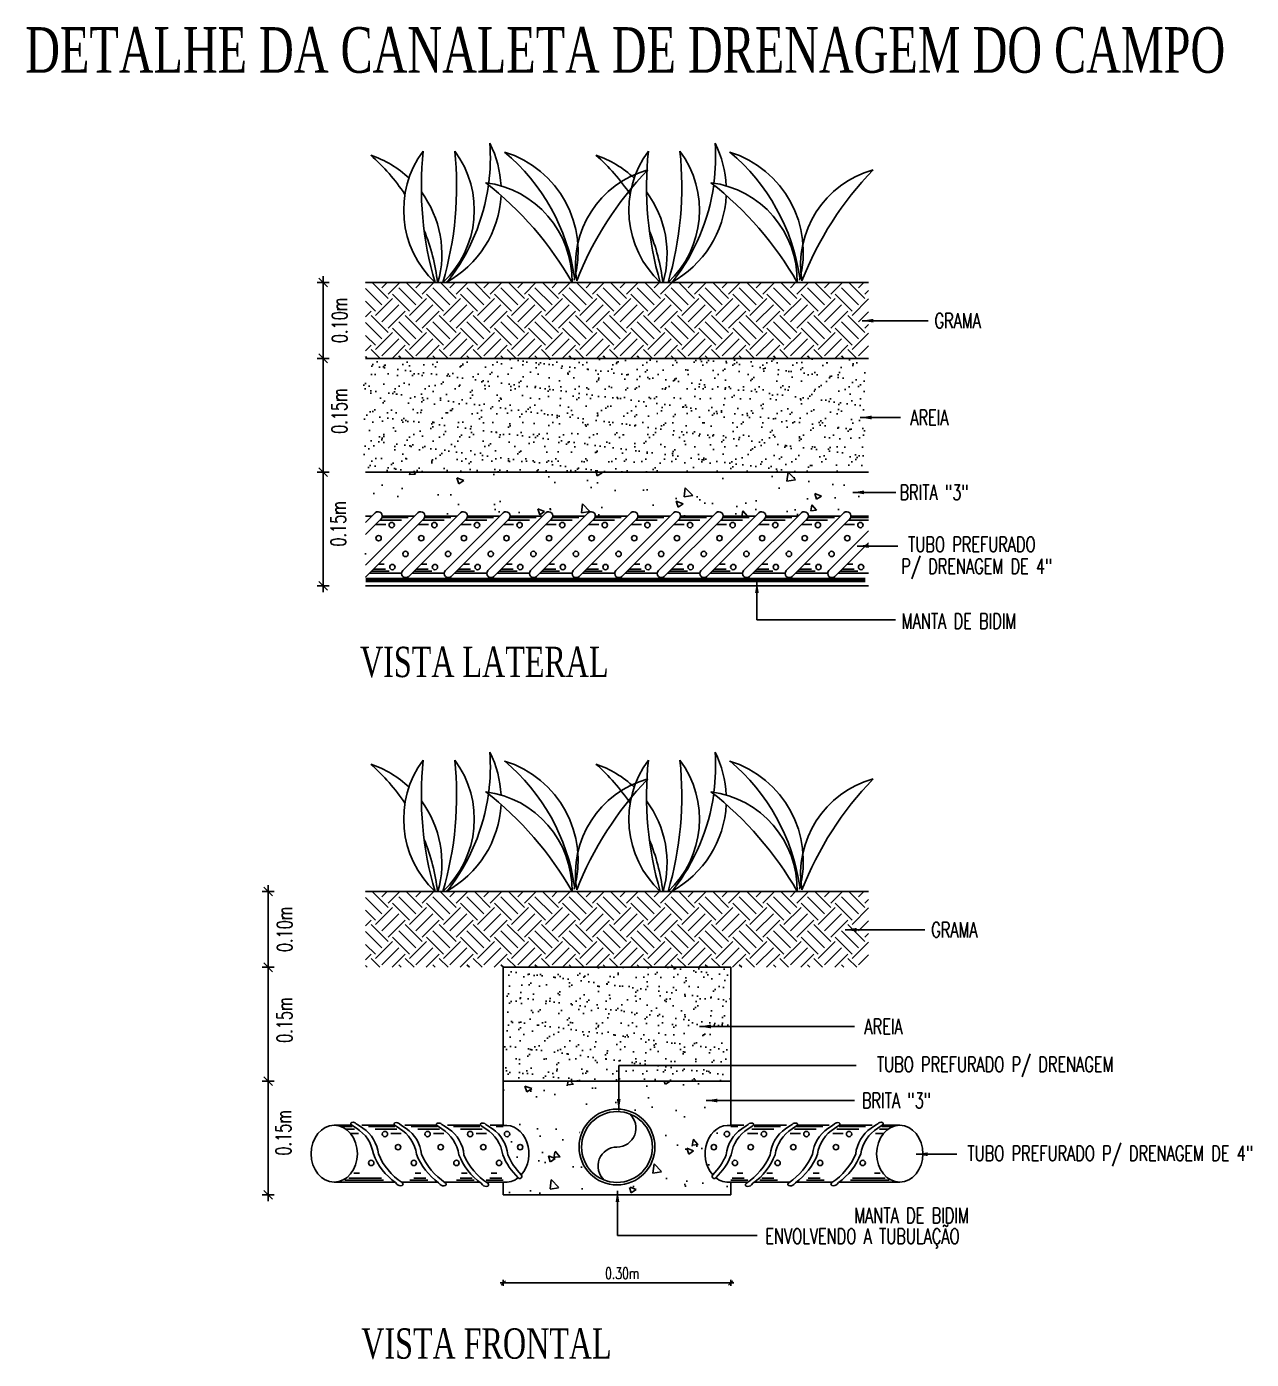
# Model space of a CAD drawing. Header units: inches. Extents: x 542650 to 544515, y 9574150 to 9574595.
# Drawn here: x 542686.03 to 542702.18, y 9574540.07 to 9574557.64 of the extents above; entities that cross this region are included whole.
import ezdxf

# ---------------------------------------------------------------- set-up
doc = ezdxf.new("R2010")
doc.units = ezdxf.units.IN
doc.header["$MEASUREMENT"] = 0
for name, color, linetype in [('AP', 3, 'Continuous'), ('I-ARQ', 8, 'Continuous'), ('I-NORMO_INST', 4, 'Continuous'), ('I-PLUVIAL', 90, 'Continuous')]:
    doc.layers.add(name, color=color, linetype=linetype)
doc.styles.add('100', font='ROMANS.SHX', dxfattribs={"width": 0.7, "height": 0.2})
doc.styles.add('75', font='ROMANS.SHX', dxfattribs={"width": 0.7, "height": 0.15})
doc.styles.add('ROMANS', font='romans', dxfattribs={"height": 0.2})
doc.styles.add('TITULO', font='times.ttf')
doc.dimstyles.new('100', dxfattribs={"dimtxt": 0.2, "dimasz": 0.04, "dimexe": 0.18, "dimexo": 0.06, "dimgap": 0.05, "dimtad": 1, "dimzin": 0, "dimdsep": 46, "dimtxsty": '100', "dimblk1": 'CRUZ', "dimblk2": 'CRUZ', "dimsah": 1, "dimcen": 0.09, "dimse1": 1, "dimse2": 1, "dimclrt": 253, "dimadec": 0, "dimazin": 0, "dimtfac": 1, "dimtix": 1, "dimtmove": 2, "dimatfit": 3, "dimldrblk": 'CRUZ', "dimfxl": 0.18, "dimtolj": 1, "dimtzin": 0, "dimarcsym": 0})
doc.dimstyles.new('75', dxfattribs={"dimscale": 0.5, "dimtxt": 0.15, "dimasz": 0.04, "dimexe": 0.18, "dimexo": 0.06, "dimgap": 0.04, "dimtad": 1, "dimzin": 0, "dimdsep": 46, "dimtxsty": '75', "dimblk1": 'CRUZ', "dimblk2": 'CRUZ', "dimsah": 1, "dimcen": 0.09, "dimse1": 1, "dimse2": 1, "dimclrt": 253, "dimadec": 0, "dimazin": 0, "dimtfac": 1, "dimtix": 1, "dimtmove": 2, "dimatfit": 3, "dimldrblk": 'CRUZ', "dimfxl": 1, "dimtolj": 1, "dimtzin": 0, "dimarcsym": 0})
doc.dimstyles.new('CHAMSETA_75', dxfattribs={"dimtxt": 0.18, "dimasz": 0.15, "dimexe": 0.18, "dimexo": 0.0625, "dimgap": 0.09, "dimtad": 0, "dimtih": 1, "dimtoh": 1, "dimdec": 4, "dimzin": 0, "dimdsep": 46, "dimtxsty": 'Standard', "dimcen": 0.09, "dimadec": 0, "dimazin": 0, "dimtfac": 1, "dimtdec": 4, "dimtofl": 0, "dimtmove": 0, "dimatfit": 3, "dimfxl": 1, "dimtolj": 1, "dimtzin": 0, "dimarcsym": 0})

# ---------------------------------------------------------------- blocks, each defined once
blk = doc.blocks.new('*U16')
at = {"color": 2}
blk.add_wipeout([(0.5018, 0.0527), (0.5301, 0.0443), (0.5499, 0.0231), (0.5548, -0.0031), (0.5453, -0.0309), (0.5243, -0.0482), (0.5018, -0.0525), (0.4728, -0.0445), (0.4527, -0.0195), (0.4493, 0.0012), (0.4558, 0.0231), (0.4737, 0.045)], dxfattribs=at)
blk.add_circle((0.502, 0), 0.05)
at = {"color": 8, "ltscale": 0.01}
blk.add_circle((0.502, 0), 0.0467, dxfattribs=at)
for centre, start, end in [((0.502, 0.025), 132.0789, 270), ((0.502, -0.025), 312.0789, 90)]:
    blk.add_arc(centre, 0.025, start, end, dxfattribs=at)
blk = doc.blocks.new('CRUZ')
for p, q in [((-2.04, 0), (2.04, 0)), ((-1.44, -1.44), (1.44, 1.44)), ((0, 1.97), (0, -1.97))]:
    blk.add_line(p, q)
blk = doc.blocks.new('*D86')
at = {"layer": 'I-NORMO_INST', "color": 0, "lineweight": -2}
blk.add_line((542695.296, 9574541.082), (542692.336, 9574541.082), dxfattribs=at)
at = {"layer": 'I-NORMO_INST', "color": 0, "lineweight": -2, "xscale": 0.02, "yscale": 0.02, "zscale": 0.02, "rotation": 180}
blk.add_blockref('CRUZ', (542692.316, 9574541.082), dxfattribs=at)
at = {"layer": 'I-NORMO_INST', "color": 0, "lineweight": -2, "xscale": 0.02, "yscale": 0.02, "zscale": 0.02}
blk.add_blockref('CRUZ', (542695.316, 9574541.082), dxfattribs=at)
at = {"layer": 'I-NORMO_INST', "color": 4, "insert": (542693.883, 9574541.209), "char_height": 0.15, "attachment_point": 5, "style": '75'}
blk.add_mtext('\\A1;0.30m', dxfattribs=at)
blk = doc.blocks.new('*D87')
at = {"layer": 'I-NORMO_INST', "color": 0, "lineweight": -2}
blk.add_line((542689.216, 9574543.703), (542689.216, 9574542.283), dxfattribs=at)
at = {"layer": 'I-NORMO_INST', "color": 0, "lineweight": -2, "xscale": 0.04, "yscale": 0.04, "zscale": 0.04}
for p, rotation in [((542689.216, 9574543.743), 90), ((542689.216, 9574542.243), 270)]:
    blk.add_blockref('CRUZ', p, dxfattribs=dict(at, rotation=rotation))
at = {"layer": 'I-NORMO_INST', "color": 4, "insert": (542689.418, 9574543.06), "char_height": 0.2, "attachment_point": 5, "rotation": 90, "style": '100'}
blk.add_mtext('\\A1;0.15m', dxfattribs=at)
blk = doc.blocks.new('*D88')
at = {"layer": 'I-NORMO_INST', "color": 0, "lineweight": -2}
blk.add_line((542689.216, 9574545.203), (542689.216, 9574543.783), dxfattribs=at)
at = {"layer": 'I-NORMO_INST', "color": 0, "lineweight": -2, "xscale": 0.04, "yscale": 0.04, "zscale": 0.04}
for p, rotation in [((542689.216, 9574545.243), 90), ((542689.216, 9574543.743), 270)]:
    blk.add_blockref('CRUZ', p, dxfattribs=dict(at, rotation=rotation))
at = {"layer": 'I-NORMO_INST', "color": 4, "insert": (542689.432, 9574544.547), "char_height": 0.2, "attachment_point": 5, "rotation": 90, "style": '100'}
blk.add_mtext('\\A1;0.15m', dxfattribs=at)
blk = doc.blocks.new('*U13')
at = {"style": 'TITULO', "width": 0.7}
blk.add_attdef('LNOME', (0.00006, 0.003), '', height=0.006, dxfattribs=at)
blk = doc.blocks.new('*D89')
at = {"layer": 'I-NORMO_INST', "color": 0, "lineweight": -2}
blk.add_line((542689.216, 9574546.203), (542689.216, 9574545.283), dxfattribs=at)
at = {"layer": 'I-NORMO_INST', "color": 0, "lineweight": -2, "xscale": 0.04, "yscale": 0.04, "zscale": 0.04}
for p, rotation in [((542689.216, 9574546.243), 90), ((542689.216, 9574545.243), 270)]:
    blk.add_blockref('CRUZ', p, dxfattribs=dict(at, rotation=rotation))
at = {"layer": 'I-NORMO_INST', "color": 4, "insert": (542689.434, 9574545.744), "char_height": 0.2, "attachment_point": 5, "rotation": 90, "style": '100'}
blk.add_mtext('\\A1;0.10m', dxfattribs=at)
blk = doc.blocks.new('*D90')
at = {"layer": 'I-NORMO_INST', "color": 0, "lineweight": -2}
blk.add_line((542689.94, 9574551.731), (542689.94, 9574550.311), dxfattribs=at)
at = {"layer": 'I-NORMO_INST', "color": 0, "lineweight": -2, "xscale": 0.04, "yscale": 0.04, "zscale": 0.04}
for p, rotation in [((542689.94, 9574551.771), 90), ((542689.94, 9574550.271), 270)]:
    blk.add_blockref('CRUZ', p, dxfattribs=dict(at, rotation=rotation))
at = {"layer": 'I-NORMO_INST', "color": 4, "insert": (542690.142, 9574551.088), "char_height": 0.2, "attachment_point": 5, "rotation": 90, "style": '100'}
blk.add_mtext('\\A1;0.15m', dxfattribs=at)
blk = doc.blocks.new('*D91')
at = {"layer": 'I-NORMO_INST', "color": 0, "lineweight": -2}
blk.add_line((542689.94, 9574553.231), (542689.94, 9574551.811), dxfattribs=at)
at = {"layer": 'I-NORMO_INST', "color": 0, "lineweight": -2, "xscale": 0.04, "yscale": 0.04, "zscale": 0.04}
for p, rotation in [((542689.94, 9574553.271), 90), ((542689.94, 9574551.771), 270)]:
    blk.add_blockref('CRUZ', p, dxfattribs=dict(at, rotation=rotation))
at = {"layer": 'I-NORMO_INST', "color": 4, "insert": (542690.156, 9574552.575), "char_height": 0.2, "attachment_point": 5, "rotation": 90, "style": '100'}
blk.add_mtext('\\A1;0.15m', dxfattribs=at)
blk = doc.blocks.new('*D92')
at = {"layer": 'I-NORMO_INST', "color": 0, "lineweight": -2}
blk.add_line((542689.94, 9574554.231), (542689.94, 9574553.311), dxfattribs=at)
at = {"layer": 'I-NORMO_INST', "color": 0, "lineweight": -2, "xscale": 0.04, "yscale": 0.04, "zscale": 0.04}
for p, rotation in [((542689.94, 9574554.271), 90), ((542689.94, 9574553.271), 270)]:
    blk.add_blockref('CRUZ', p, dxfattribs=dict(at, rotation=rotation))
at = {"layer": 'I-NORMO_INST', "color": 4, "insert": (542690.159, 9574553.772), "char_height": 0.2, "attachment_point": 5, "rotation": 90, "style": '100'}
blk.add_mtext('\\A1;0.10m', dxfattribs=at)

msp = doc.modelspace()

# ---------------------------------------------------------------- hatches: boundary and pattern name
h = msp.add_hatch()
h.set_pattern_fill('AR-SAND', color=8, scale=0.005, style=0)
h.set_pattern_definition([(142.5, (542908.20057, 9574474.86667), (0.00800016, 0.24470662), [0, -0.19304, 0, -0.2159, 0, -0.206375]), (172.5, (542908.20057, 9574474.86667), (-0.22476164, 0.35841255), [0, -0.10414, 0, -0.17399, 0, -0.066675]), (212.5, (542908.35678, 9574474.86667), (-0.39549619, 0.0007186), [0, -0.0635, 0, -0.2286, 0, -0.29845]), (222.5, (542908.35678, 9574474.86667), (-0.38177823, 0.11146466), [0, -0.03175, 0, -0.14986, 0, -0.17145])])
h.paths.add_polyline_path([(542690.466, 9574553.271), (542697.099, 9574553.271), (542697.099, 9574551.771), (542690.466, 9574551.771)])
h = msp.add_hatch()
h.set_pattern_fill('AR-CONC', color=8, scale=0.005, style=0)
h.set_pattern_definition([(130, (542908.2006, 9574474.8667), (-0.9109233, -0.0796954), [0.09525, -1.04775]), (185, (542908.2006, 9574474.8667), (0.176214, 0.9552832), [0.0762, -0.8382]), (79.549, (542908.1247, 9574474.86), (-0.7347125, 0.8755834), [0.08095, -0.89045]), (133.8158, (542908.2006, 9574475.1207), (-1.355395, -0.2102116), [0.142875, -1.571625]), (83.3644, (542908.0876, 9574475.1032), (-1.187021, 1.237128), [0.121425, -1.335675]), (188.816, (542908.2006, 9574475.1207), (-1.187023, 1.237126), [0.1143, -1.2573]), (159, (542908.0736, 9574475.0572), (-0.7580744, -0.5113276), [0.09525, -1.04775]), (214, (542908.0736, 9574475.0572), (-0.30901, 0.92094), [0.0762, -0.8382]), (108.5486, (542908.0104, 9574475.0146), (-1.0670825, 0.4096143), [0.08095, -0.89045]), (142.5, (542908.20057, 9574474.86667), (-0.015443, 0.4227752), [0, -0.82804, 0, -0.8509, 0, -0.841375]), (172.5, (542908.20057, 9574474.86667), (-0.3340983, 0.5009029), [0, -0.48514, 0, -0.80899, 0, -0.320675]), (212.5, (542908.48378, 9574474.86667), (-0.677953, -0.0286437), [0, -0.3175, 0, -0.9906, 0, -1.31445]), (222.5, (542908.6108, 9574474.8667), (-0.7406459, 0.1271325), [0, -0.41275, 0, -0.65786, 0, -0.93345])])
h.paths.add_polyline_path([(542690.466, 9574551.771), (542697.099, 9574551.771), (542697.099, 9574551.189), (542696.901, 9574551.189, 0.716261), (542696.806, 9574551.231), (542696.763, 9574551.189), (542696.339, 9574551.189, 0.716261), (542696.244, 9574551.231), (542696.201, 9574551.189), (542695.778, 9574551.189, 0.716261), (542695.682, 9574551.231), (542695.639, 9574551.189), (542695.216, 9574551.189, 0.716261), (542695.12, 9574551.231), (542695.078, 9574551.189), (542694.654, 9574551.189, 0.716261), (542694.558, 9574551.231), (542694.516, 9574551.189), (542694.092, 9574551.189, 0.716261), (542693.996, 9574551.231), (542693.954, 9574551.189), (542693.53, 9574551.189, 0.716261), (542693.435, 9574551.231), (542693.392, 9574551.189), (542692.968, 9574551.189, 0.716261), (542692.873, 9574551.231), (542692.83, 9574551.189), (542692.407, 9574551.189, 0.716261), (542692.311, 9574551.231), (542692.268, 9574551.189), (542691.845, 9574551.189, 0.716261), (542691.749, 9574551.231), (542691.707, 9574551.189), (542691.283, 9574551.189, 0.716261), (542691.187, 9574551.231), (542691.145, 9574551.189), (542690.721, 9574551.189, 0.716261), (542690.625, 9574551.231), (542690.583, 9574551.189), (542690.466, 9574551.189)])
h = msp.add_hatch()
h.set_pattern_fill('AR-SAND', color=8, scale=0.005, style=0)
h.set_pattern_definition([(142.5, (544574.83089, 9573705.4809), (0.008000156, 0.244706619), [0, -0.19304, 0, -0.2159, 0, -0.206375]), (172.5, (544574.8309, 9573705.4809), (-0.22476164, 0.35841255), [0, -0.10414, 0, -0.17399, 0, -0.066675]), (212.5, (544574.9871, 9573705.4809), (-0.395496185, 0.000718592), [0, -0.0635, 0, -0.2286, 0, -0.29845]), (222.5, (544574.9871, 9573705.4809), (-0.381778226, 0.11146466), [0, -0.03175, 0, -0.14986, 0, -0.17145])])
h.paths.add_polyline_path([(542692.316, 9574545.243), (542695.316, 9574545.243), (542695.316, 9574543.743), (542692.316, 9574543.743)])
h = msp.add_hatch()
h.set_pattern_fill('AR-CONC', color=8, scale=0.005, style=0)
h.set_pattern_definition([(130, (544574.8309, 9573705.4809), (-0.91092334, -0.07969543), [0.09525, -1.04775]), (185, (544574.8309, 9573705.4809), (0.17621413, 0.9552832), [0.0762, -0.8382]), (79.549, (544574.755, 9573705.47425), (-0.7347125, 0.87558344), [0.08095, -0.89045]), (133.8158, (544574.8309, 9573705.7349), (-1.3553952, -0.21021164), [0.142875, -1.571625]), (83.3644, (544574.718, 9573705.7174), (-1.1870212, 1.2371278), [0.121425, -1.335675]), (188.816, (544574.8309, 9573705.7349), (-1.187023, 1.2371256), [0.1143, -1.2573]), (159, (544574.7039, 9573705.6714), (-0.7580744, -0.5113276), [0.09525, -1.04775]), (214, (544574.7039, 9573705.6714), (-0.30901014, 0.92093983), [0.0762, -0.8382]), (108.5486, (544574.6407, 9573705.6288), (-1.06708245, 0.4096143), [0.08095, -0.89045]), (142.5, (544574.8309, 9573705.4809), (-0.015443016, 0.422775194), [0, -0.82804, 0, -0.8509, 0, -0.841375]), (172.5, (544574.8309, 9573705.4809), (-0.33409831, 0.50090287), [0, -0.48514, 0, -0.80899, 0, -0.320675]), (212.5, (544575.1141, 9573705.4809), (-0.677952976, -0.02864372), [0, -0.3175, 0, -0.9906, 0, -1.31445]), (222.5, (544575.2411, 9573705.4809), (-0.7406459, 0.12713246), [0, -0.41275, 0, -0.65786, 0, -0.93345])])
h.paths.add_polyline_path([(542692.316, 9574543.743), (542695.316, 9574543.743), (542695.316, 9574542.243), (542692.316, 9574542.243)])
h.paths.add_polyline_path([(542693.316, 9574542.811, 1), (542694.316, 9574542.811, 1)], flags=16)
h.paths.add_polyline_path([(542693.35, 9574542.811, 1), (542694.283, 9574542.811, 1)], flags=0)
at = {"layer": 'I-PLUVIAL'}
h = msp.add_hatch(dxfattribs=at)
h.set_pattern_fill('EARTH', color=8, scale=0.05, angle=45, style=0)
h.set_pattern_definition([(135, (542894.4815, 9574474.86667), (-3e-17, 0.4490128), [0.3175, -0.3175]), (135, (542894.5657, 9574474.95086), (-3e-17, 0.4490128), [0.3175, -0.3175]), (135, (542894.6499, 9574475.03505), (-3e-17, 0.4490128), [0.3175, -0.3175]), (45, (542894.6499, 9574475.09118), (0.4490128, 3e-17), [0.3175, -0.3175]), (45, (542894.5657, 9574475.17537), (0.4490128, 3e-17), [0.3175, -0.3175]), (45, (542894.4815, 9574475.25956), (0.4490128, 3e-17), [0.3175, -0.3175])])
h.paths.add_polyline_path([(542690.5, 9574554.271), (542690.5, 9574553.271), (542697.133, 9574553.271), (542697.133, 9574554.271)])
h = msp.add_hatch(dxfattribs=at)
h.set_pattern_fill('EARTH', color=8, scale=0.05, angle=45, style=0)
h.set_pattern_definition([(135, (542894.4815, 9574466.83814), (-3e-17, 0.4490128), [0.3175, -0.3175]), (135, (542894.5657, 9574466.92233), (-3e-17, 0.4490128), [0.3175, -0.3175]), (135, (542894.6499, 9574467.00652), (-3e-17, 0.4490128), [0.3175, -0.3175]), (45, (542894.6499, 9574467.06265), (0.4490128, 3e-17), [0.3175, -0.3175]), (45, (542894.5657, 9574467.14684), (0.4490128, 3e-17), [0.3175, -0.3175]), (45, (542894.4815, 9574467.23103), (0.4490128, 3e-17), [0.3175, -0.3175])])
h.paths.add_polyline_path([(542690.5, 9574546.243), (542690.5, 9574545.243), (542697.133, 9574545.243), (542697.133, 9574546.243)])

# ---------------------------------------------------------------- linework, layer by layer
at = {"color": 8}
for centre, radius, start, end in [((542692.308, 9574555.225), 1.305, 143.3797, 226.9604), ((542695.669, 9574555.529), 4.433, 173.8591, 196.481), ((542687.268, 9574555.529), 4.433, 343.519, 6.1409), ((542690.629, 9574555.225), 1.305, 313.0396, 36.6203), ((542689.486, 9574555.921), 2.66, 352.6342, 3.9816), ((542690.913, 9574555.484), 1.375, 2.4645, 26.8741), ((542691.929, 9574554.676), 1.375, 344.1687, 72.9348), ((542690.624, 9574553.952), 2.66, 8.2854, 50.0422), ((542695.278, 9574555.225), 1.305, 143.3797, 226.9604), ((542698.638, 9574555.529), 4.433, 173.8591, 196.481), ((542690.238, 9574555.529), 4.433, 343.519, 6.1409), ((542693.599, 9574555.225), 1.305, 313.0396, 36.6203), ((542692.456, 9574555.921), 2.66, 352.6342, 3.9816), ((542693.883, 9574555.484), 1.375, 2.4645, 26.8741), ((542694.898, 9574554.676), 1.375, 344.1687, 72.9348), ((542693.594, 9574553.952), 2.66, 8.2854, 50.0422), ((542688.809, 9574553.954), 2.66, 33.7797, 48.6037), ((542690.132, 9574554.645), 1.375, 46.7666, 71.4963), ((542691.779, 9574553.954), 2.66, 33.7797, 48.6037), ((542693.101, 9574554.645), 1.375, 46.7666, 71.4963), ((542694.573, 9574554.498), 1.305, 105.5305, 189.1111), ((542697.413, 9574552.676), 4.433, 136.0098, 158.6317), ((542697.542, 9574554.498), 1.305, 105.5305, 189.1111), ((542700.383, 9574552.676), 4.433, 136.0098, 158.6317), ((542690.132, 9574554.645), 1.375, 344.213, 36.5835), ((542689.486, 9574555.921), 2.66, 322.2247, 352.1373), ((542689.368, 9574552.083), 4.433, 29.5797, 52.2015), ((542691.918, 9574554.292), 1.305, 359.1003, 82.6809), ((542693.101, 9574554.645), 1.375, 344.213, 36.5835), ((542692.456, 9574555.921), 2.66, 322.2247, 352.1373), ((542692.337, 9574552.083), 4.433, 29.5797, 52.2015), ((542694.888, 9574554.292), 1.305, 359.1003, 82.6809), ((542690.913, 9574555.484), 1.375, 298.108, 357.2977), ((542693.883, 9574555.484), 1.375, 298.108, 357.2977), ((542688.809, 9574553.954), 2.66, 6.8469, 22.175), ((542691.779, 9574553.954), 2.66, 6.8469, 22.175), ((542689.486, 9574547.893), 2.66, 352.6342, 3.9816), ((542690.913, 9574547.456), 1.375, 2.4645, 26.8741), ((542692.456, 9574547.893), 2.66, 352.6342, 3.9816), ((542693.883, 9574547.456), 1.375, 2.4645, 26.8741), ((542688.809, 9574545.926), 2.66, 33.7797, 48.6037), ((542690.132, 9574546.617), 1.375, 46.7666, 71.4963), ((542692.308, 9574547.196), 1.305, 143.3797, 226.9604), ((542695.669, 9574547.5), 4.433, 173.8591, 196.481), ((542687.268, 9574547.5), 4.433, 343.519, 6.1409), ((542690.629, 9574547.196), 1.305, 313.0396, 36.6203), ((542691.929, 9574546.648), 1.375, 344.1687, 72.9348), ((542690.624, 9574545.924), 2.66, 8.2854, 50.0422), ((542691.779, 9574545.926), 2.66, 33.7797, 48.6037), ((542693.101, 9574546.617), 1.375, 46.7666, 71.4963), ((542695.278, 9574547.196), 1.305, 143.3797, 226.9604), ((542698.638, 9574547.5), 4.433, 173.8591, 196.481), ((542690.238, 9574547.5), 4.433, 343.519, 6.1409), ((542693.599, 9574547.196), 1.305, 313.0396, 36.6203), ((542694.898, 9574546.648), 1.375, 344.1687, 72.9348), ((542693.594, 9574545.924), 2.66, 8.2854, 50.0422), ((542694.573, 9574546.469), 1.305, 105.5305, 189.1111), ((542697.413, 9574544.647), 4.433, 136.0098, 158.6317), ((542697.542, 9574546.469), 1.305, 105.5305, 189.1111), ((542700.383, 9574544.647), 4.433, 136.0098, 158.6317), ((542689.486, 9574547.893), 2.66, 322.2247, 352.1373), ((542689.368, 9574544.054), 4.433, 29.5797, 52.2015), ((542691.918, 9574546.263), 1.305, 359.1003, 82.6809), ((542692.456, 9574547.893), 2.66, 322.2247, 352.1373), ((542692.337, 9574544.054), 4.433, 29.5797, 52.2015), ((542694.888, 9574546.263), 1.305, 359.1003, 82.6809), ((542690.132, 9574546.617), 1.375, 344.213, 36.5835), ((542690.913, 9574547.456), 1.375, 298.108, 357.2977), ((542693.101, 9574546.617), 1.375, 344.213, 36.5835), ((542693.883, 9574547.456), 1.375, 298.108, 357.2977), ((542688.809, 9574545.926), 2.66, 6.8469, 22.175), ((542691.779, 9574545.926), 2.66, 6.8469, 22.175)]:
    msp.add_arc(centre, radius, start, end, dxfattribs=at)
at = {"layer": 'AP'}
for p, q in [((542690.5, 9574551.189), (542690.583, 9574551.189)), ((542690.721, 9574551.189), (542691.145, 9574551.189)), ((542691.283, 9574551.189), (542691.707, 9574551.189)), ((542691.845, 9574551.189), (542692.268, 9574551.189)), ((542692.407, 9574551.189), (542692.83, 9574551.189)), ((542692.968, 9574551.189), (542693.392, 9574551.189)), ((542693.53, 9574551.189), (542693.954, 9574551.189)), ((542694.092, 9574551.189), (542694.516, 9574551.189)), ((542694.654, 9574551.189), (542695.078, 9574551.189)), ((542695.216, 9574551.189), (542695.639, 9574551.189)), ((542695.778, 9574551.189), (542696.201, 9574551.189)), ((542696.339, 9574551.189), (542696.763, 9574551.189)), ((542696.901, 9574551.189), (542697.133, 9574551.189)), ((542690.551, 9574550.439), (542690.976, 9574550.439)), ((542691.113, 9574550.439), (542691.538, 9574550.439)), ((542691.675, 9574550.439), (542692.1, 9574550.439)), ((542692.237, 9574550.439), (542692.662, 9574550.439)), ((542692.798, 9574550.439), (542693.224, 9574550.439)), ((542693.36, 9574550.439), (542693.785, 9574550.439)), ((542693.922, 9574550.439), (542694.347, 9574550.439)), ((542694.484, 9574550.439), (542694.909, 9574550.439)), ((542694.905, 9574550.439), (542694.909, 9574550.439)), ((542695.046, 9574550.439), (542695.471, 9574550.439)), ((542695.607, 9574550.439), (542696.033, 9574550.439)), ((542696.169, 9574550.439), (542696.594, 9574550.439)), ((542696.731, 9574550.439), (542697.133, 9574550.439)), ((542690.32, 9574543.16), (542690.088, 9574543.16)), ((542690.882, 9574543.16), (542690.451, 9574543.16)), ((542691.443, 9574543.16), (542691.02, 9574543.16)), ((542692.005, 9574543.16), (542691.581, 9574543.16)), ((542692.316, 9574543.16), (542692.143, 9574543.16)), ((542695.316, 9574543.16), (542695.489, 9574543.16)), ((542695.627, 9574543.16), (542696.051, 9574543.16)), ((542696.189, 9574543.16), (542696.613, 9574543.16)), ((542696.751, 9574543.16), (542697.182, 9574543.16)), ((542697.313, 9574543.16), (542697.544, 9574543.16)), ((542690.889, 9574542.41), (542690.088, 9574542.41)), ((542691.454, 9574542.41), (542690.981, 9574542.41)), ((542692.005, 9574542.41), (542691.535, 9574542.41)), ((542692.316, 9574542.41), (542692.095, 9574542.41)), ((542692.315, 9574542.41), (542692.312, 9574542.41)), ((542695.316, 9574542.41), (542695.537, 9574542.41)), ((542695.317, 9574542.41), (542695.321, 9574542.41)), ((542695.628, 9574542.41), (542696.097, 9574542.41)), ((542696.179, 9574542.41), (542696.652, 9574542.41)), ((542696.744, 9574542.41), (542697.544, 9574542.41))]:
    msp.add_line(p, q, dxfattribs=at)
at = {"layer": 'I-ARQ', "color": 253}
for p, q in [((542691.19, 9574551.234), (542690.5, 9574550.544)), ((542690.629, 9574551.234), (542690.5, 9574551.106)), ((542691.752, 9574551.234), (542690.991, 9574550.473)), ((542692.314, 9574551.234), (542691.553, 9574550.473)), ((542692.876, 9574551.234), (542692.114, 9574550.473)), ((542693.438, 9574551.234), (542692.676, 9574550.473)), ((542694, 9574551.234), (542693.238, 9574550.473)), ((542694.561, 9574551.234), (542693.8, 9574550.473)), ((542695.123, 9574551.234), (542694.362, 9574550.473)), ((542695.685, 9574551.234), (542694.924, 9574550.473)), ((542696.247, 9574551.234), (542695.485, 9574550.473)), ((542696.809, 9574551.234), (542696.047, 9574550.473)), ((542690.707, 9574551.156), (542690.5, 9574550.949)), ((542691.269, 9574551.156), (542690.507, 9574550.395)), ((542690.633, 9574551.082), (542690.768, 9574551.082)), ((542690.687, 9574551.137), (542690.976, 9574551.137)), ((542690.717, 9574551.173), (542691.064, 9574551.173)), ((542691.83, 9574551.156), (542691.069, 9574550.395)), ((542691.195, 9574551.082), (542691.329, 9574551.082)), ((542691.249, 9574551.137), (542691.538, 9574551.137)), ((542691.279, 9574551.173), (542691.626, 9574551.173)), ((542692.392, 9574551.156), (542691.631, 9574550.395)), ((542691.756, 9574551.082), (542691.891, 9574551.082)), ((542691.811, 9574551.137), (542692.099, 9574551.137)), ((542691.841, 9574551.173), (542692.188, 9574551.173)), ((542692.954, 9574551.156), (542692.193, 9574550.395)), ((542692.318, 9574551.082), (542692.453, 9574551.082)), ((542692.373, 9574551.137), (542692.661, 9574551.137)), ((542692.403, 9574551.173), (542692.75, 9574551.173)), ((542693.516, 9574551.156), (542692.754, 9574550.395)), ((542692.88, 9574551.082), (542693.015, 9574551.082)), ((542692.935, 9574551.137), (542693.223, 9574551.137)), ((542692.965, 9574551.173), (542693.311, 9574551.173)), ((542694.078, 9574551.156), (542693.316, 9574550.395)), ((542693.442, 9574551.082), (542693.577, 9574551.082)), ((542693.496, 9574551.137), (542693.785, 9574551.137)), ((542693.527, 9574551.173), (542693.873, 9574551.173)), ((542694.639, 9574551.156), (542693.878, 9574550.395)), ((542694.004, 9574551.082), (542694.139, 9574551.082)), ((542694.058, 9574551.137), (542694.347, 9574551.137)), ((542694.088, 9574551.173), (542694.435, 9574551.173)), ((542695.201, 9574551.156), (542694.44, 9574550.395)), ((542694.565, 9574551.082), (542694.7, 9574551.082)), ((542694.62, 9574551.137), (542694.909, 9574551.137)), ((542694.65, 9574551.173), (542694.997, 9574551.173)), ((542695.763, 9574551.156), (542695.002, 9574550.395)), ((542695.127, 9574551.082), (542695.262, 9574551.082)), ((542695.182, 9574551.137), (542695.47, 9574551.137)), ((542695.212, 9574551.173), (542695.559, 9574551.173)), ((542696.325, 9574551.156), (542695.564, 9574550.395)), ((542695.689, 9574551.082), (542695.824, 9574551.082)), ((542695.744, 9574551.137), (542696.032, 9574551.137)), ((542695.774, 9574551.173), (542696.121, 9574551.173)), ((542696.887, 9574551.156), (542696.125, 9574550.395)), ((542696.251, 9574551.082), (542696.386, 9574551.082)), ((542696.305, 9574551.137), (542696.594, 9574551.137)), ((542696.336, 9574551.173), (542696.682, 9574551.173)), ((542696.813, 9574551.082), (542696.948, 9574551.082)), ((542696.867, 9574551.137), (542697.133, 9574551.137)), ((542696.897, 9574551.173), (542697.133, 9574551.173)), ((542697.133, 9574550.996), (542696.609, 9574550.473)), ((542697.133, 9574550.84), (542696.687, 9574550.395)), ((542690.67, 9574550.558), (542690.747, 9574550.558)), ((542691.232, 9574550.558), (542691.308, 9574550.558)), ((542691.794, 9574550.558), (542691.87, 9574550.558)), ((542692.356, 9574550.558), (542692.432, 9574550.558)), ((542692.918, 9574550.558), (542692.994, 9574550.558)), ((542693.48, 9574550.558), (542693.556, 9574550.558)), ((542694.041, 9574550.558), (542694.117, 9574550.558)), ((542694.603, 9574550.558), (542694.679, 9574550.558)), ((542695.165, 9574550.558), (542695.241, 9574550.558)), ((542695.727, 9574550.558), (542695.803, 9574550.558)), ((542696.289, 9574550.558), (542696.365, 9574550.558)), ((542696.85, 9574550.558), (542696.927, 9574550.558)), ((542690.579, 9574550.467), (542690.813, 9574550.467)), ((542690.606, 9574550.493), (542690.763, 9574550.493)), ((542691.141, 9574550.467), (542691.375, 9574550.467)), ((542691.167, 9574550.493), (542691.325, 9574550.493)), ((542691.703, 9574550.467), (542691.937, 9574550.467)), ((542691.729, 9574550.493), (542691.886, 9574550.493)), ((542692.265, 9574550.467), (542692.498, 9574550.467)), ((542692.291, 9574550.493), (542692.448, 9574550.493)), ((542692.827, 9574550.467), (542693.06, 9574550.467)), ((542692.853, 9574550.493), (542693.01, 9574550.493)), ((542693.389, 9574550.467), (542693.622, 9574550.467)), ((542693.415, 9574550.493), (542693.572, 9574550.493)), ((542693.95, 9574550.467), (542694.184, 9574550.467)), ((542693.976, 9574550.493), (542694.134, 9574550.493)), ((542694.512, 9574550.467), (542694.746, 9574550.467)), ((542694.538, 9574550.493), (542694.696, 9574550.493)), ((542695.074, 9574550.467), (542695.307, 9574550.467)), ((542695.1, 9574550.493), (542695.257, 9574550.493)), ((542695.636, 9574550.467), (542695.869, 9574550.467)), ((542695.662, 9574550.493), (542695.819, 9574550.493)), ((542696.198, 9574550.467), (542696.431, 9574550.467)), ((542696.224, 9574550.493), (542696.381, 9574550.493)), ((542696.759, 9574550.467), (542696.993, 9574550.467)), ((542696.786, 9574550.493), (542696.943, 9574550.493)), ((542690.323, 9574543.145), (542690.175, 9574543.145)), ((542690.885, 9574543.145), (542690.538, 9574543.145)), ((542691.447, 9574543.145), (542691.1, 9574543.145)), ((542692.009, 9574543.145), (542691.662, 9574543.145)), ((542692.316, 9574543.145), (542692.224, 9574543.145)), ((542695.316, 9574543.145), (542695.409, 9574543.145)), ((542695.624, 9574543.145), (542695.97, 9574543.145)), ((542696.185, 9574543.145), (542696.532, 9574543.145)), ((542696.747, 9574543.145), (542697.094, 9574543.145)), ((542697.309, 9574543.145), (542697.457, 9574543.145)), ((542690.354, 9574543.108), (542690.243, 9574543.108)), ((542690.408, 9574543.054), (542690.301, 9574543.054)), ((542690.915, 9574543.108), (542690.627, 9574543.108)), ((542690.97, 9574543.054), (542690.835, 9574543.054)), ((542691.477, 9574543.108), (542691.189, 9574543.108)), ((542691.532, 9574543.054), (542691.397, 9574543.054)), ((542692.039, 9574543.108), (542691.751, 9574543.108)), ((542692.094, 9574543.054), (542691.959, 9574543.054)), ((542695.539, 9574543.054), (542695.674, 9574543.054)), ((542695.593, 9574543.108), (542695.882, 9574543.108)), ((542696.101, 9574543.054), (542696.236, 9574543.054)), ((542696.155, 9574543.108), (542696.444, 9574543.108)), ((542696.662, 9574543.054), (542696.797, 9574543.054)), ((542696.717, 9574543.108), (542697.006, 9574543.108)), ((542697.224, 9574543.054), (542697.331, 9574543.054)), ((542697.279, 9574543.108), (542697.389, 9574543.108)), ((542690.737, 9574542.439), (542690.228, 9574542.439)), ((542690.71, 9574542.465), (542690.278, 9574542.465)), ((542690.422, 9574542.53), (542690.346, 9574542.53)), ((542691.32, 9574542.439), (542691.086, 9574542.439)), ((542691.294, 9574542.465), (542691.136, 9574542.465)), ((542691.229, 9574542.53), (542691.153, 9574542.53)), ((542691.932, 9574542.439), (542691.699, 9574542.439)), ((542691.906, 9574542.465), (542691.749, 9574542.465)), ((542691.841, 9574542.53), (542691.765, 9574542.53)), ((542692.316, 9574542.439), (542692.09, 9574542.439)), ((542692.298, 9574542.465), (542692.14, 9574542.465)), ((542692.233, 9574542.53), (542692.157, 9574542.53)), ((542695.316, 9574542.439), (542695.542, 9574542.439)), ((542695.335, 9574542.465), (542695.492, 9574542.465)), ((542695.4, 9574542.53), (542695.476, 9574542.53)), ((542695.7, 9574542.439), (542695.934, 9574542.439)), ((542695.727, 9574542.465), (542695.884, 9574542.465)), ((542695.791, 9574542.53), (542695.868, 9574542.53)), ((542696.313, 9574542.439), (542696.546, 9574542.439)), ((542696.339, 9574542.465), (542696.496, 9574542.465)), ((542696.404, 9574542.53), (542696.48, 9574542.53)), ((542696.896, 9574542.439), (542697.404, 9574542.439)), ((542696.922, 9574542.465), (542697.354, 9574542.465)), ((542697.21, 9574542.53), (542697.286, 9574542.53))]:
    msp.add_line(p, q, dxfattribs=at)
at = {"layer": 'I-ARQ', "const_width": 0.06}
msp.add_lwpolyline([(542697.091, 9574550.349), (542690.5, 9574550.349)], dxfattribs=at)
at = {"layer": 'I-ARQ', "color": 253}
for centre in [(542690.846, 9574551.073), (542691.408, 9574551.073), (542691.97, 9574551.073), (542692.532, 9574551.073), (542693.094, 9574551.073), (542693.655, 9574551.073), (542694.217, 9574551.073), (542694.779, 9574551.073), (542695.341, 9574551.073), (542695.903, 9574551.073), (542696.465, 9574551.073), (542697.026, 9574551.073), (542690.673, 9574550.9), (542691.235, 9574550.9), (542691.797, 9574550.9), (542692.359, 9574550.9), (542692.921, 9574550.9), (542693.482, 9574550.9), (542694.044, 9574550.9), (542694.606, 9574550.9), (542695.168, 9574550.9), (542695.73, 9574550.9), (542696.292, 9574550.9), (542696.853, 9574550.9), (542691.027, 9574550.692), (542691.589, 9574550.692), (542692.151, 9574550.692), (542692.713, 9574550.692), (542693.275, 9574550.692), (542693.837, 9574550.692), (542694.398, 9574550.692), (542694.96, 9574550.692), (542695.522, 9574550.692), (542696.084, 9574550.692), (542696.646, 9574550.692), (542690.854, 9574550.519), (542691.416, 9574550.519), (542691.978, 9574550.519), (542692.54, 9574550.519), (542693.102, 9574550.519), (542693.664, 9574550.519), (542694.225, 9574550.519), (542694.787, 9574550.519), (542695.349, 9574550.519), (542695.911, 9574550.519), (542696.473, 9574550.519), (542697.035, 9574550.519), (542690.756, 9574543.045), (542691.318, 9574543.045), (542691.88, 9574543.045), (542692.366, 9574543.045), (542695.266, 9574543.045), (542695.753, 9574543.045), (542696.314, 9574543.045), (542696.876, 9574543.045), (542690.929, 9574542.872), (542691.491, 9574542.872), (542692.053, 9574542.872), (542692.539, 9574542.872), (542695.093, 9574542.872), (542695.58, 9574542.872), (542696.141, 9574542.872), (542696.703, 9574542.872), (542690.575, 9574542.664), (542691.137, 9574542.664), (542691.699, 9574542.664), (542692.261, 9574542.664), (542695.372, 9574542.664), (542695.934, 9574542.664), (542696.495, 9574542.664), (542697.057, 9574542.664)]:
    msp.add_circle(centre, 0.0352, dxfattribs=at)
for centre, radius, start, end in [((542690.666, 9574551.194), 0.0553, 317.2924, 132.7076), ((542691.228, 9574551.194), 0.0553, 317.2924, 132.7076), ((542691.79, 9574551.194), 0.0553, 317.2924, 132.7076), ((542692.352, 9574551.194), 0.0553, 317.2924, 132.7076), ((542692.913, 9574551.194), 0.0553, 317.2924, 132.7076), ((542693.475, 9574551.194), 0.0553, 317.2924, 132.7076), ((542694.037, 9574551.194), 0.0553, 317.2924, 132.7076), ((542694.599, 9574551.194), 0.0553, 317.2924, 132.7076), ((542695.161, 9574551.194), 0.0553, 317.2924, 132.7076), ((542695.722, 9574551.194), 0.0553, 317.2924, 132.7076), ((542696.284, 9574551.194), 0.0553, 317.2924, 132.7076), ((542696.846, 9574551.194), 0.0553, 317.2924, 132.7076), ((542690.466, 9574550.692), 0.0352, 346.1499, 13.8501), ((542690.47, 9574550.435), 0.0553, 303.1742, 312.7076), ((542691.031, 9574550.435), 0.0553, 137.2924, 312.7076), ((542691.593, 9574550.435), 0.0553, 137.2924, 312.7076), ((542692.155, 9574550.435), 0.0553, 137.2924, 312.7076), ((542692.717, 9574550.435), 0.0553, 137.2924, 312.7076), ((542693.279, 9574550.435), 0.0553, 137.2924, 312.7076), ((542693.841, 9574550.435), 0.0553, 137.2924, 312.7076), ((542694.402, 9574550.435), 0.0553, 137.2924, 312.7076), ((542694.964, 9574550.435), 0.0553, 137.2924, 312.7076), ((542695.526, 9574550.435), 0.0553, 137.2924, 312.7076), ((542696.088, 9574550.435), 0.0553, 137.2924, 312.7076), ((542696.65, 9574550.435), 0.0553, 137.2924, 312.7076)]:
    msp.add_arc(centre, radius, start, end, dxfattribs=at)
at = {"layer": 'I-PLUVIAL'}
for p, q in [((542697.133, 9574554.271), (542690.5, 9574554.271)), ((542697.133, 9574550.271), (542690.5, 9574550.271)), ((542697.133, 9574546.243), (542690.5, 9574546.243)), ((542692.316, 9574545.243), (542692.316, 9574543.158)), ((542695.316, 9574545.243), (542695.316, 9574543.158)), ((542692.316, 9574542.413), (542692.316, 9574542.243)), ((542692.316, 9574542.413), (542692.316, 9574542.243)), ((542695.316, 9574542.413), (542695.316, 9574542.243)), ((542695.316, 9574542.243), (542692.316, 9574542.243))]:
    msp.add_line(p, q, dxfattribs=at)
at = {"layer": 'I-PLUVIAL', "color": 8}
for p, q in [((542697.133, 9574553.271), (542690.5, 9574553.271)), ((542697.133, 9574551.771), (542690.5, 9574551.771)), ((542695.316, 9574545.243), (542692.316, 9574545.243)), ((542695.316, 9574543.743), (542692.316, 9574543.743))]:
    msp.add_line(p, q, dxfattribs=at)
at = {"layer": 'I-PLUVIAL'}
for points in [[(542690.406, 9574543.16), (542690.378, 9574543.181, 0.263283), (542690.319, 9574543.198, 0.451833), (542690.309, 9574543.171), (542690.32, 9574543.16)], [(542690.32, 9574543.16), (542690.379, 9574543.123, -0.220446), (542690.603, 9574542.782, 0.147381), (542690.895, 9574542.406, 2.330747)], [(542690.406, 9574543.16), (542690.466, 9574543.123, -0.223088), (542690.669, 9574542.782, 0.145647), (542690.981, 9574542.406, 2.330747)], [(542690.976, 9574543.157), (542690.947, 9574543.178, 0.263283), (542690.888, 9574543.194, 0.451833), (542690.878, 9574543.168), (542690.889, 9574543.157)], [(542690.889, 9574543.157), (542690.948, 9574543.12, -0.220446), (542691.172, 9574542.778, 0.147381), (542691.464, 9574542.403, 2.330747)], [(542690.976, 9574543.157), (542691.035, 9574543.12, -0.223088), (542691.238, 9574542.778, 0.145647), (542691.551, 9574542.403, 2.330747)], [(542691.536, 9574543.151), (542691.507, 9574543.172, 0.263283), (542691.448, 9574543.188, 0.451833), (542691.438, 9574543.162), (542691.449, 9574543.151)], [(542691.449, 9574543.151), (542691.508, 9574543.114, -0.220446), (542691.732, 9574542.772, 0.147381), (542692.024, 9574542.396, 2.330747)], [(542691.536, 9574543.151), (542691.595, 9574543.114, -0.223088), (542691.798, 9574542.772, 0.145647), (542692.111, 9574542.396, 2.330747)], [(542692.113, 9574543.151), (542692.085, 9574543.172, 0.263283), (542692.026, 9574543.188, 0.451833), (542692.016, 9574543.162), (542692.027, 9574543.151)], [(542692.027, 9574543.151), (542692.086, 9574543.114, -0.220446), (542692.31, 9574542.772, 0.112138), (542692.513, 9574542.469, 0.112138)], [(542692.113, 9574543.151), (542692.173, 9574543.114, -0.223088), (542692.376, 9574542.772, 0.094105), (542692.554, 9574542.507, 0.094105)], [(542695.519, 9574543.151), (542695.46, 9574543.114, 0.223088), (542695.257, 9574542.772, -0.094105), (542695.078, 9574542.507, -0.094105)], [(542695.606, 9574543.151), (542695.547, 9574543.114, 0.220446), (542695.323, 9574542.772, -0.112138), (542695.119, 9574542.469, -0.112138)], [(542695.519, 9574543.151), (542695.547, 9574543.172, -0.263283), (542695.607, 9574543.188, -0.451833), (542695.616, 9574543.162), (542695.606, 9574543.151)], [(542696.097, 9574543.151), (542696.038, 9574543.114, 0.223088), (542695.835, 9574542.772, -0.145647), (542695.522, 9574542.396, -2.330747)], [(542696.184, 9574543.151), (542696.124, 9574543.114, 0.220446), (542695.9, 9574542.772, -0.147381), (542695.609, 9574542.396, -2.330747)], [(542696.657, 9574543.157), (542696.598, 9574543.12, 0.223088), (542696.395, 9574542.778, -0.145647), (542696.082, 9574542.403, -2.330747)], [(542696.097, 9574543.151), (542696.125, 9574543.172, -0.263283), (542696.185, 9574543.188, -0.451833), (542696.194, 9574543.162), (542696.184, 9574543.151)], [(542696.743, 9574543.157), (542696.684, 9574543.12, 0.220446), (542696.46, 9574542.778, -0.147381), (542696.168, 9574542.403, -2.330747)], [(542697.226, 9574543.16), (542697.167, 9574543.123, 0.223088), (542696.964, 9574542.782, -0.145647), (542696.651, 9574542.406, -2.330747)], [(542696.657, 9574543.157), (542696.685, 9574543.178, -0.263283), (542696.744, 9574543.194, -0.451833), (542696.754, 9574543.168), (542696.743, 9574543.157)], [(542697.313, 9574543.16), (542697.254, 9574543.123, 0.220446), (542697.03, 9574542.782, -0.147381), (542696.738, 9574542.406, -2.330747)], [(542697.226, 9574543.16), (542697.254, 9574543.181, -0.263283), (542697.314, 9574543.198, -0.451833), (542697.323, 9574543.171), (542697.313, 9574543.16)], [(542690.895, 9574542.406), (542690.914, 9574542.385, 0.309196), (542690.982, 9574542.368, 0.451833), (542690.992, 9574542.395), (542690.981, 9574542.406)], [(542691.464, 9574542.403), (542691.483, 9574542.381, 0.309196), (542691.552, 9574542.365, 0.451833), (542691.562, 9574542.391), (542691.551, 9574542.403)], [(542692.024, 9574542.396), (542692.043, 9574542.375, 0.309196), (542692.112, 9574542.359, 0.451833), (542692.121, 9574542.385), (542692.111, 9574542.396)], [(542695.609, 9574542.396), (542695.589, 9574542.375, -0.309196), (542695.521, 9574542.359, -0.451833), (542695.511, 9574542.385), (542695.522, 9574542.396)], [(542696.168, 9574542.403), (542696.149, 9574542.381, -0.309196), (542696.081, 9574542.365, -0.451833), (542696.071, 9574542.391), (542696.082, 9574542.403)], [(542696.738, 9574542.406), (542696.718, 9574542.385, -0.309196), (542696.65, 9574542.368, -0.451833), (542696.64, 9574542.395), (542696.651, 9574542.406)]]:
    msp.add_lwpolyline(points, format="xyb", dxfattribs=at)
msp.add_ellipse((542690.088, 9574542.785), major_axis=(0, 0.375), ratio=0.813275, dxfattribs=at)
for centre, major_axis, ratio, start_param, end_param in [((542692.35, 9574542.785), (0, 0.375), 0.813275, 3.875354, 6.394132), ((542692.35, 9574542.785), (0, 0.375), 0.813275, 3.030646, 3.707287), ((542692.534, 9574542.488), (-0.0199, 0.0213), 0.955775, 1.570796, 4.712389)]:
    msp.add_ellipse(centre, major_axis=major_axis, ratio=ratio, start_param=start_param, end_param=end_param, dxfattribs=at)
at = {"layer": 'I-PLUVIAL', "extrusion": (0, 0, -1)}
for centre, major_axis, ratio, start_param, end_param in [((542695.282, 9574542.785), (0, 0.375), 0.813275, 3.875354, 6.394132), ((542695.099, 9574542.488), (0.0199, 0.0213), 0.955775, 1.570796, 4.712389), ((542695.282, 9574542.785), (0, 0.375), 0.813275, 3.030646, 3.707287)]:
    msp.add_ellipse(centre, major_axis=major_axis, ratio=ratio, start_param=start_param, end_param=end_param, dxfattribs=at)
msp.add_ellipse((542697.544, 9574542.785), major_axis=(0, 0.375), ratio=0.813275, dxfattribs=at)

# ---------------------------------------------------------------- block references
at = {"layer": 'I-NORMO_INST'}
ref = msp.add_blockref('*U13', (542690.817, 9574557.923), dxfattribs=dict(at, xscale=100, yscale=100, zscale=100, rotation=180))
ref.add_attrib('LNOME', 'DETALHE DA CANALETA DE DRENAGEM DO CAMPO', (542686.013, 9574557.037), dxfattribs={"layer": '0', "height": 0.6, "style": 'TITULO', "width": 0.7})
ref = msp.add_blockref('*U13', (542695.231, 9574549.955), dxfattribs=dict(at, xscale=100, yscale=100, zscale=100, rotation=180))
ref.add_attrib('LNOME', 'VISTA LATERAL', (542690.428, 9574549.069), dxfattribs={"layer": '0', "height": 0.4, "style": 'TITULO', "width": 0.7})
ref = msp.add_blockref('*U13', (542695.283, 9574540.97), dxfattribs=dict(at, xscale=100, yscale=100, zscale=100, rotation=180))
ref.add_attrib('LNOME', 'VISTA FRONTAL', (542690.444, 9574540.084), dxfattribs={"layer": '0', "height": 0.4, "style": 'TITULO', "width": 0.7})

# ---------------------------------------------------------------- texts
at = {"layer": 'I-NORMO_INST', "style": 'ROMANS', "width": 0.7}
for s, p in [('GRAMA', (542698.004, 9574553.667)), ('AREIA', (542697.684, 9574552.391)), ('BRITA "3"', (542697.542, 9574551.404)), ('TUBO PREFURADO ', (542697.655, 9574550.718)), ('P/ DRENAGEM DE 4"', (542697.566, 9574550.43)), ('MANTA DE BIDIM', (542697.571, 9574549.707)), ('GRAMA', (542697.96, 9574545.638)), ('AREIA', (542697.08, 9574544.363)), ('TUBO PREFURADO P/ DRENAGEM', (542697.243, 9574543.864)), ('BRITA "3"', (542697.046, 9574543.387)), ('TUBO PREFURADO P/ DRENAGEM DE 4"', (542698.437, 9574542.69)), ('MANTA DE BIDIM', (542696.945, 9574541.871)), ('ENVOLVENDO A TUBULAÇÃO', (542695.772, 9574541.598))]:
    msp.add_text(s, height=0.2, dxfattribs=at).set_placement(p)

# ---------------------------------------------------------------- dimensions: what is measured, and where the dimension line sits
at = {"layer": 'I-NORMO_INST'}
for base, p1, p2, text, picture, middle in [((542689.94, 9574553.271), (542691.224, 9574554.271), (542690.401, 9574553.271), '0.10m', '*D92', (542690.159, 9574553.772)), ((542689.94, 9574551.771), (542690.401, 9574553.271), (542690.401, 9574551.771), '0.15m', '*D91', (542690.156, 9574552.575)), ((542689.94, 9574550.271), (542690.401, 9574551.771), (542690.401, 9574550.271), '0.15m', '*D90', (542690.142, 9574551.088)), ((542689.216, 9574545.243), (542690.5, 9574546.243), (542689.677, 9574545.243), '0.10m', '*D89', (542689.434, 9574545.744)), ((542689.216, 9574543.743), (542689.677, 9574545.243), (542689.677, 9574543.743), '0.15m', '*D88', (542689.432, 9574544.547)), ((542689.216, 9574542.243), (542689.677, 9574543.743), (542689.677, 9574542.243), '0.15m', '*D87', (542689.418, 9574543.06))]:
    dim = msp.add_linear_dim(base=base, p1=p1, p2=p2, angle=90, text=text, dimstyle='100', override={"dimclrt": 4}, dxfattribs=at)
    dim.commit()
    dim.dimension.update_dxf_attribs({"geometry": picture, "text_midpoint": middle, "dimtype": 160})

# ---------------------------------------------------------------- leaders
for points in [[(542697.047, 9574553.767), (542697.841, 9574553.767), (542697.921, 9574553.767)], [(542697.023, 9574552.491), (542697.422, 9574552.491), (542697.554, 9574552.491)], [(542696.925, 9574551.504), (542697.492, 9574551.504), (542697.106, 9574551.504)], [(542696.985, 9574550.796), (542697.388, 9574550.796), (542697.519, 9574550.796)], [(542695.661, 9574550.326), (542695.661, 9574549.823), (542697.489, 9574549.823)], [(542696.825, 9574545.738), (542697.797, 9574545.738), (542697.876, 9574545.738)], [(542694.904, 9574544.463), (542696.818, 9574544.463), (542696.95, 9574544.463)], [(542694.99, 9574543.487), (542696.818, 9574543.487), (542696.95, 9574543.487)], [(542697.763, 9574542.779), (542698.166, 9574542.779), (542698.298, 9574542.779)]]:
    msp.add_leader(points, dimstyle='CHAMSETA_75', override={"dimgap": 0.09, "dimtad": 0}, dxfattribs=at)

# ---------------------------------------------------------------- next in the draw order: block references
at = {"layer": 'I-PLUVIAL', "xscale": -10, "yscale": 10, "zscale": 10}
msp.add_blockref('*U16', (542698.836, 9574542.874), dxfattribs=at)

# ---------------------------------------------------------------- next in the draw order: dimensions: what is measured, and where the dimension line sits
at = {"layer": 'I-NORMO_INST'}
dim = msp.add_linear_dim(base=(542692.316, 9574541.082), p1=(542695.316, 9574542.55), p2=(542692.316, 9574542.55), angle=180, text='0.30m', dimstyle='75', override={"dimzin": 8, "dimclrt": 4}, dxfattribs=at)
dim.commit()
dim.dimension.update_dxf_attribs({"geometry": '*D86', "text_midpoint": (542693.883, 9574541.209), "dimtype": 160})

# ---------------------------------------------------------------- next in the draw order: leaders
for points in [[(542693.839, 9574543.355), (542693.839, 9574543.947), (542696.971, 9574543.947)], [(542693.822, 9574542.298), (542693.822, 9574541.706), (542695.665, 9574541.706)]]:
    msp.add_leader(points, dimstyle='CHAMSETA_75', override={"dimgap": 0.09, "dimtad": 0}, dxfattribs=at)

doc.saveas('drawing.dxf')
